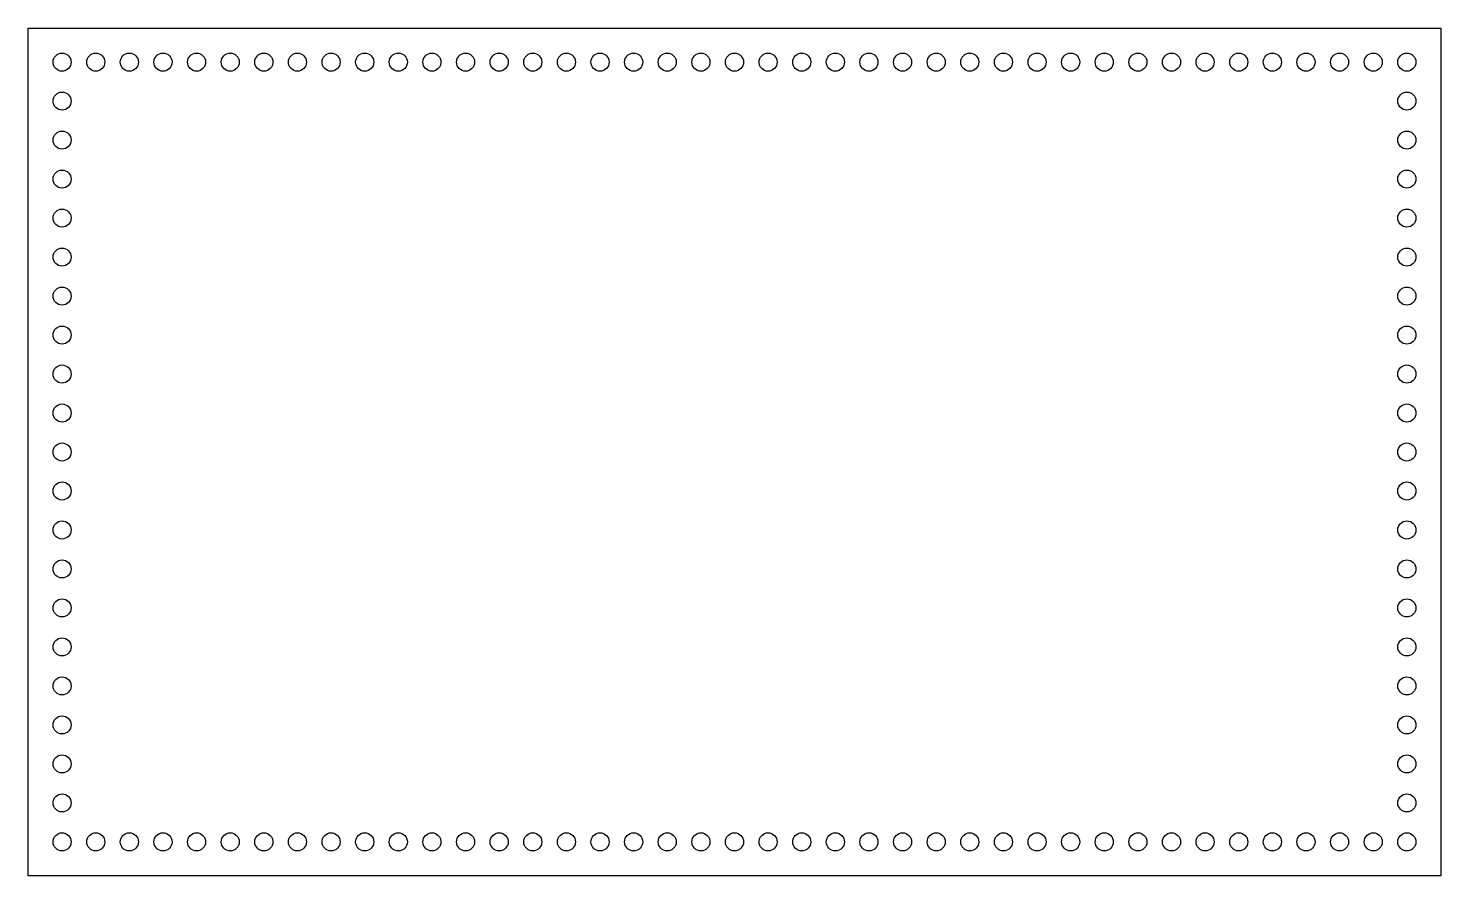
# Model space of a CAD drawing. Header units: millimetres. Extents: x -595 to -345, y 195 to 345.
import ezdxf

# ---------------------------------------------------------------- set-up
doc = ezdxf.new("R2010")
doc.units = ezdxf.units.MM
for name, color, linetype in [('bars_1', 5, 'Continuous'), ('bars_2', 6, 'Continuous'), ('lines', 4, 'Continuous')]:
    doc.layers.add(name, color=color, linetype=linetype)

msp = doc.modelspace()

# ---------------------------------------------------------------- linework, layer by layer
at = {"layer": 'bars_1'}
for centre in [(-589.29, 338.53), (-589.29, 338.53), (-583.34, 338.53), (-583.34, 338.53), (-577.39, 338.53), (-577.39, 338.53), (-571.44, 338.53), (-571.44, 338.53), (-565.49, 338.53), (-565.49, 338.53), (-559.54, 338.53), (-559.54, 338.53), (-553.59, 338.53), (-553.59, 338.53), (-547.64, 338.53), (-547.64, 338.53), (-541.69, 338.53), (-541.69, 338.53), (-535.74, 338.53), (-535.74, 338.53), (-529.79, 338.53), (-529.79, 338.53), (-523.84, 338.53), (-523.84, 338.53), (-517.89, 338.53), (-517.89, 338.53), (-511.94, 338.53), (-511.94, 338.53), (-505.99, 338.53), (-505.99, 338.53), (-500.04, 338.53), (-500.04, 338.53), (-494.09, 338.53), (-494.09, 338.53), (-488.14, 338.53), (-488.14, 338.53), (-482.19, 338.53), (-482.19, 338.53), (-476.24, 338.53), (-476.24, 338.53), (-470.29, 338.53), (-470.29, 338.53), (-464.34, 338.53), (-464.34, 338.53), (-464.34, 338.53), (-458.39, 338.53), (-458.39, 338.53), (-458.39, 338.53), (-452.44, 338.53), (-452.44, 338.53), (-452.44, 338.53), (-446.49, 338.53), (-446.49, 338.53), (-446.49, 338.53), (-440.54, 338.53), (-440.54, 338.53), (-440.54, 338.53), (-434.59, 338.53), (-434.59, 338.53), (-434.59, 338.53), (-428.64, 338.53), (-428.64, 338.53), (-428.64, 338.53), (-422.69, 338.53), (-422.69, 338.53), (-422.69, 338.53), (-416.74, 338.53), (-416.74, 338.53), (-416.74, 338.53), (-410.79, 338.53), (-410.79, 338.53), (-410.79, 338.53), (-404.84, 338.53), (-404.84, 338.53), (-404.84, 338.53), (-398.89, 338.53), (-398.89, 338.53), (-398.89, 338.53), (-392.94, 338.53), (-392.94, 338.53), (-392.94, 338.53), (-386.99, 338.53), (-386.99, 338.53), (-386.99, 338.53), (-381.04, 338.53), (-381.04, 338.53), (-381.04, 338.53), (-375.09, 338.53), (-375.09, 338.53), (-375.09, 338.53), (-369.14, 338.53), (-369.14, 338.53), (-369.14, 338.53), (-363.19, 338.53), (-363.19, 338.53), (-363.19, 338.53), (-357.24, 338.53), (-357.24, 338.53), (-357.24, 338.53), (-351.29, 338.53), (-351.29, 338.53), (-351.29, 338.53), (-589.29, 331.63), (-589.29, 331.63), (-351.29, 331.63), (-351.29, 331.63), (-351.29, 331.63), (-589.29, 324.73), (-589.29, 324.73), (-351.29, 324.73), (-351.29, 324.73), (-351.29, 324.73), (-589.29, 317.83), (-589.29, 317.83), (-351.29, 317.83), (-351.29, 317.83), (-351.29, 317.83), (-589.29, 310.93), (-589.29, 310.93), (-351.29, 310.93), (-351.29, 310.93), (-351.29, 310.93), (-589.29, 304.03), (-589.29, 304.03), (-351.29, 304.03), (-351.29, 304.03), (-351.29, 304.03), (-589.29, 297.13), (-589.29, 297.13), (-351.29, 297.13), (-351.29, 297.13), (-351.29, 297.13), (-589.29, 290.23), (-589.29, 290.23), (-351.29, 290.23), (-351.29, 290.23), (-351.29, 290.23), (-589.29, 283.33), (-589.29, 283.33), (-351.29, 283.33), (-351.29, 283.33), (-351.29, 283.33), (-589.29, 276.43), (-589.29, 276.43), (-351.29, 276.43), (-351.29, 276.43), (-351.29, 276.43), (-589.29, 269.53), (-589.29, 269.53), (-351.29, 269.53), (-351.29, 269.53), (-351.29, 269.53), (-589.29, 262.63), (-589.29, 262.63), (-351.29, 262.63), (-351.29, 262.63), (-351.29, 262.63), (-589.29, 255.73), (-589.29, 255.73), (-351.29, 255.73), (-351.29, 255.73), (-351.29, 255.73), (-589.29, 248.83), (-589.29, 248.83), (-351.29, 248.83), (-351.29, 248.83), (-351.29, 248.83), (-589.29, 241.93), (-589.29, 241.93), (-351.29, 241.93), (-351.29, 241.93), (-351.29, 241.93), (-589.29, 235.03), (-589.29, 235.03), (-351.29, 235.03), (-351.29, 235.03), (-351.29, 235.03), (-589.29, 228.13), (-589.29, 228.13), (-351.29, 228.13), (-351.29, 228.13), (-351.29, 228.13), (-589.29, 221.23), (-589.29, 221.23), (-351.29, 221.23), (-351.29, 221.23), (-351.29, 221.23), (-589.29, 214.33), (-589.29, 214.33), (-351.29, 214.33), (-351.29, 214.33), (-351.29, 214.33), (-589.29, 207.43), (-589.29, 207.43), (-351.29, 207.43), (-351.29, 207.43), (-351.29, 207.43), (-589.29, 200.53), (-589.29, 200.53), (-583.34, 200.53), (-583.34, 200.53), (-577.39, 200.53), (-577.39, 200.53), (-571.44, 200.53), (-571.44, 200.53), (-565.49, 200.53), (-565.49, 200.53), (-559.54, 200.53), (-559.54, 200.53), (-553.59, 200.53), (-553.59, 200.53), (-547.64, 200.53), (-547.64, 200.53), (-541.69, 200.53), (-541.69, 200.53), (-535.74, 200.53), (-535.74, 200.53), (-529.79, 200.53), (-529.79, 200.53), (-523.84, 200.53), (-523.84, 200.53), (-517.89, 200.53), (-517.89, 200.53), (-511.94, 200.53), (-511.94, 200.53), (-505.99, 200.53), (-505.99, 200.53), (-500.04, 200.53), (-500.04, 200.53), (-494.09, 200.53), (-494.09, 200.53), (-488.14, 200.53), (-488.14, 200.53), (-482.19, 200.53), (-482.19, 200.53), (-476.24, 200.53), (-476.24, 200.53), (-470.29, 200.53), (-470.29, 200.53), (-464.34, 200.53), (-464.34, 200.53), (-464.34, 200.53), (-458.39, 200.53), (-458.39, 200.53), (-458.39, 200.53), (-452.44, 200.53), (-452.44, 200.53), (-452.44, 200.53), (-446.49, 200.53), (-446.49, 200.53), (-446.49, 200.53), (-440.54, 200.53), (-440.54, 200.53), (-440.54, 200.53), (-434.59, 200.53), (-434.59, 200.53), (-434.59, 200.53), (-428.64, 200.53), (-428.64, 200.53), (-428.64, 200.53), (-422.69, 200.53), (-422.69, 200.53), (-422.69, 200.53), (-416.74, 200.53), (-416.74, 200.53), (-416.74, 200.53), (-410.79, 200.53), (-410.79, 200.53), (-410.79, 200.53), (-404.84, 200.53), (-404.84, 200.53), (-404.84, 200.53), (-398.89, 200.53), (-398.89, 200.53), (-398.89, 200.53), (-392.94, 200.53), (-392.94, 200.53), (-392.94, 200.53), (-386.99, 200.53), (-386.99, 200.53), (-386.99, 200.53), (-381.04, 200.53), (-381.04, 200.53), (-381.04, 200.53), (-375.09, 200.53), (-375.09, 200.53), (-375.09, 200.53), (-369.14, 200.53), (-369.14, 200.53), (-369.14, 200.53), (-363.19, 200.53), (-363.19, 200.53), (-363.19, 200.53), (-357.24, 200.53), (-357.24, 200.53), (-357.24, 200.53), (-351.29, 200.53), (-351.29, 200.53), (-351.29, 200.53)]:
    msp.add_circle(centre, 1.6, dxfattribs=at)
at = {"layer": 'bars_2'}
msp.add_lwpolyline([(-595.29, 344.53), (-345.29, 344.53), (-345.29, 194.53), (-595.29, 194.53)], close=True, dxfattribs=at)
at = {"layer": 'lines'}
for p, q in [((-595.29, 344.53), (-345.29, 344.53)), ((-595.29, 194.53), (-595.29, 344.53)), ((-345.29, 344.53), (-345.29, 194.53)), ((-345.29, 194.53), (-595.29, 194.53))]:
    msp.add_line(p, q, dxfattribs=at)

doc.saveas('drawing.dxf')
